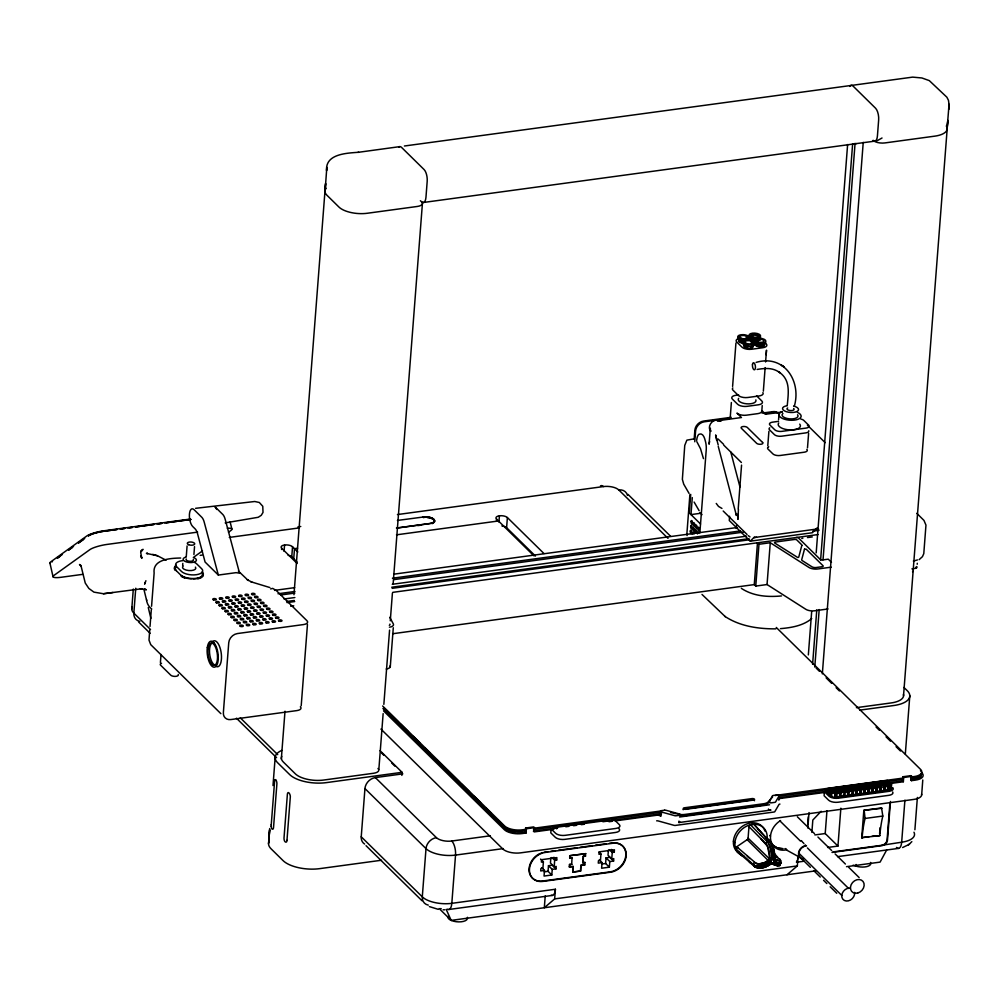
<?xml version="1.0" encoding="UTF-8"?>
<svg xmlns="http://www.w3.org/2000/svg" width="999" height="999" viewBox="0 0 999 999"><rect width="100%" height="100%" fill="white"/><g stroke="black" fill="none" stroke-linecap="round" stroke-linejoin="round"><path stroke-width="1.5" d="M766.183 837.824C775.386 842.12 772.239 853.858 775.848 859.839A1.786 1.011 -65.3 0 1 775.674 862.062A3.871 3.134 -45.5 0 1 774.787 863.523C772.589 860.826 769.592 865.683 769.642 864.21A3.871 3.134 -45.5 0 1 768.968 862.974L771.453 860.551L771.915 856.518M737.799 514.198L737.961 519.393L738.423 509.303M775.674 862.062L773.663 860.626L773.438 857.966A1.786 0.762 4.4 0 0 774.312 857.03L774.387 855.094A10.664 4.196 82.8 0 0 774.287 853.059L774.025 851.023A10.664 4.196 82.8 0 0 773.626 849.05L770.891 843.044A1.786 1.424 -42 0 0 769.53 841.658L766.408 838.173M921.665 794.917L922.776 779.969M325.274 188.574L326.835 167.233L326.573 170.554C325.237 153.584 347.352 153.172 358.666 152.26M325.262 188.749L325.599 183.516L324.975 191.346M381.543 860.239L319.68 868.643A27.622 11.763 4.4 0 1 283.079 860.614L271.091 848.825A27.622 11.763 4.4 0 1 268.781 842.107L269.693 828.546M268.781 842.107L269.643 829.707L268.519 843.78M761.8 411.263L762.225 405.557M131.768 609.128L133.304 589.023M731.368 402.535L730.244 417.32M947.189 128.584L947.801 120.33L947.002 129.87L949.05 104.458L948.451 100.287L946.865 97.203L929.307 80.619L921.915 77.972L912.674 77.123L404.408 146.004M187.088 545.941L186.264 556.655M324.987 190.959L293.968 594.755M741.558 465.109L738.211 508.803M778.571 419.742L778.945 414.885M794.342 406.156C801.56 381.218 784.203 354.046 756.131 362.387M135.752 588.224L133.841 613.111A10.689 8.641 -45.5 0 0 139.81 621.378M149.725 630.169L149.001 640.109L150.749 644.655L220.866 713.648M150.012 626.485L151.286 609.914M151.573 606.243L154.121 573.101C152.335 558.791 171.391 558.241 180.682 558.016M160.414 662.537L161.039 654.495M182.655 565.372L182.805 563.374M193.918 554.507L194.53 546.628M281.556 549.487L281.656 548.226A6.019 2.56 4.4 0 1 284.565 545.004A6.019 2.56 4.4 0 1 292.532 546.753L297.827 551.96M284.078 551.336L284.565 545.004M273.002 785.539L275.137 757.754M297.053 562.087L291.758 556.88L292.532 546.753M271.241 824.837L274.588 781.418A3.097 0.849 86.7 0 1 274.9 780.082M293.718 558.816L294.505 548.688L297.59 548.264M281.318 759.015L285.002 711.226M286.975 840.309L290.322 796.89A3.097 1.548 77.7 0 0 290.16 795.391A3.122 1.249 75.6 0 0 288.311 792.569A3.122 1.274 82.3 0 0 287.375 794.355L284.028 837.774A3.122 1.274 82.3 0 0 284.578 841.058A3.122 1.573 80.4 0 0 286.563 841.87A3.097 1.648 77.3 0 0 287.013 840.334M301.211 705.744L307.455 624.512M364.623 844.055A10.689 8.641 -45.5 0 1 361.238 836.787L364.947 788.561A10.689 8.641 -45.5 0 1 375.362 777.597L402.772 773.863L400.549 771.678M422.415 203.484L393.144 583.703M378.858 769.305L383.141 713.623M383.853 704.345L389.573 630.107M390.284 620.829L392.42 592.981M393.294 627.747L390.272 666.832M401.848 775.399L402.085 772.327L380.07 750.674M396.566 528.109L429.995 523.563A8.017 3.409 4.4 0 0 433.878 519.255A8.017 3.409 4.4 0 0 423.251 516.933L423.214 517.407A8.017 3.409 4.4 0 1 424.45 517.295M396.491 528.034L429.92 523.488A7.842 3.334 4.4 0 0 433.716 519.28A7.842 3.334 4.4 0 0 423.326 517.007L423.289 517.482A7.842 3.334 4.4 0 1 424.5 517.37M496.403 520.304L496.503 519.03A6.019 2.56 4.4 0 1 499.413 515.809A6.019 2.56 4.4 0 1 507.38 517.557L543.993 553.558M467.432 917.319L467.307 918.93A9.803 4.171 4.4 0 1 456.118 921.702A9.803 4.171 4.4 0 1 447.989 916.408M498.926 522.14L499.413 515.809M535.439 556.056L506.605 527.684L507.38 517.557M383.541 710.888L504.308 829.682A13.362 5.694 4.4 0 0 522.015 833.566L526.048 833.016L525.299 832.279L525.624 828.021L533.691 826.922L534.44 827.659L534.115 831.917L553.671 829.257M526.048 833.016L526.373 828.758L525.624 828.021M540.584 859.065L543.394 861.825L542.907 868.256L540.884 868.531L540.696 870.941L544.492 870.429L544.055 876.061L551.798 874.999L552.235 869.38L548.488 865.696L552.272 865.184L556.018 868.868L552.235 869.38M545.229 895.953L544.318 907.741L554.67 898.9L797.339 865.921L798.076 856.28A10.689 4.358 82.3 0 1 797.552 859.315M551.111 828.858L555.606 833.278A7.13 3.034 4.4 0 0 565.047 835.351L615.846 828.446A7.13 3.034 4.4 0 0 619.293 824.625L614.797 820.204L608.354 821.078L607.604 820.341L556.805 827.247L557.554 827.984L551.111 828.858L550.799 832.879L555.294 837.299A7.13 3.034 4.4 0 0 564.747 839.372L615.534 832.467A7.13 3.034 4.4 0 0 618.98 828.646M551.798 874.999L548.051 871.315L548.488 865.696M550.836 857.891L550.449 863.036L554.195 866.72L556.206 866.445L556.018 868.868M556.68 828.845L556.805 827.247M554.195 866.72L554.682 860.289L551.873 857.529M554.682 860.289L556.705 860.014L556.88 857.604L541.57 859.689L541.383 862.1L543.394 861.825M554.67 898.9L555.407 889.247L451.823 903.333A22.278 9.49 4.4 0 1 422.302 896.852L361.238 836.787M581.006 865.471L584.802 864.947L580.856 865.321L580.581 871.091L572.839 872.152L573.276 866.52L569.48 867.032L569.517 864.472L571.69 864.347L569.517 864.472M570.017 858.041C575.324 857.13 567.482 859.814 570.204 855.631L585.664 853.695L570.204 855.631M569.48 867.032L569.667 864.622M570.167 858.191L570.354 855.781M571.69 864.347L572.027 857.766M572.839 872.152L573.126 866.37L569.33 866.882M580.581 871.091L580.856 865.321M582.817 862.661L584.989 862.537L582.817 862.661L583.316 856.23L585.476 856.106L583.316 856.23M582.966 862.811L583.466 856.38M584.802 864.947L584.84 862.387M585.476 856.106L585.514 853.546M599.088 852.159L600.961 854.008L600.461 860.439L598.451 860.713L598.264 863.124L602.06 862.612L601.623 868.231L609.365 867.182L609.79 861.55L606.043 857.866L609.84 857.354L613.586 861.038L609.79 861.55M609.365 867.182L605.619 863.498L606.043 857.866M608.403 850.074L608.004 855.219L611.75 858.903L613.773 858.628L613.586 861.038M611.75 858.903L612.25 852.472L609.44 849.712M612.25 852.472L614.26 852.197L614.447 849.787L599.125 851.872L598.95 854.282L600.961 854.008M689.884 494.717L686.937 533.104A8.916 7.193 -45.5 0 0 687.137 535.539M694.143 439.423L694.854 430.207A8.916 7.193 -45.5 0 1 703.533 421.066L731.268 417.307M690.721 494.38L689.298 512.949L700.536 524M694.767 441.77L695.604 430.944A8.916 7.193 -45.5 0 1 704.283 421.803L730.469 418.244M692.282 497.602L690.983 514.597L700.649 513.286M699.837 532.954L706.243 449.837A11.364 4.633 82.3 0 0 705.144 440.322C704.482 437.562 702.722 432.492 698.988 434.265A11.364 4.633 82.3 0 0 696.69 440.434M732.604 386.426L735.938 343.007M729.607 516.246L729.282 520.541L750.261 541.171L812.337 532.742L817.319 527.759M736.288 528.446L736.513 525.586M763.348 391.158L765.147 367.582M765.584 361.963L766.508 350.162L766.133 354.782M755.768 586.076L758.978 544.268L757.479 542.794L754.27 584.59L755.768 586.076L767.045 584.54L805.831 609.303A7.13 3.034 4.4 0 0 814.535 610.801L828.046 608.965M767.781 445.804L768.893 431.343M767.045 584.54L770.266 542.732L758.978 544.268M750.411 862.936L737.399 851.672A17.695 14.298 -45.5 0 1 735.901 848.913A1.786 1.436 -45.5 0 1 736.725 846.777L747.177 839.659A1.786 1.436 -45.5 0 0 748.089 838.161L748.975 826.635A1.786 1.436 -45.5 0 1 750.536 824.849A17.695 14.298 -45.5 0 1 753.995 824.375A1.786 1.436 -45.5 0 1 755.319 825.636M738.373 848.263L736.725 846.777L756.418 863.648L760.139 863.86L764.834 862.487L768.88 859.989L769.53 857.679A11.089 4.683 81.7 0 0 769.592 856.73L767.457 846.215L760.701 838.573M807.492 447.852L808.616 433.379M808.341 654.919L811.675 611.613M816.195 552.847L847.614 144.53M812.599 664.285L816.782 609.889M820.604 560.164L852.646 143.681M814.772 667.057L819.192 609.565M823.026 559.827L855.069 143.344M807.691 824.562L808.291 816.832M807.829 828.034L809.015 812.574M822.339 673.863L863.236 142.382M811.875 832.417L812.824 820.042L821.166 811.275M828.283 791.196L824.412 791.72L824.1 795.741L828.596 800.162A7.13 3.034 4.4 0 0 838.036 802.234L888.835 795.329A7.13 3.034 4.4 0 0 892.669 791.982M827.859 788.536L827.572 792.232L829.07 793.706L829.357 790.009L827.859 788.536L831.081 788.099L832.579 789.572L829.357 790.009M827.597 847.477L837.949 846.066L825.211 833.541L826.96 810.813M829.732 790.371L829.445 794.068L830.943 795.541L831.23 791.845L829.732 790.371L832.954 789.934L834.452 791.408L831.23 791.845M836.325 793.256L834.864 793.456L834.577 797.152L836.038 796.952L836.325 793.256L834.827 791.782L831.605 792.219L831.842 796.428A5.345 2.273 4.4 0 1 830.544 795.604L826.797 791.92L830.519 795.928A5.345 2.273 4.4 0 0 837.599 797.477L888.386 790.571A5.345 2.273 4.4 0 0 890.983 787.712M831.692 790.446L831.892 787.986L835.114 787.549L836.613 789.023L833.391 789.46L831.892 787.986M835.726 789.897L835.913 787.437L839.148 787L840.646 788.473L837.412 788.91L835.913 787.437M836.85 796.84L837.137 793.144L835.639 791.67L838.86 791.233L840.359 792.707L840.072 796.403L836.85 796.84L835.351 795.366M839.098 793.218L839.285 790.758L837.786 789.272L841.021 788.835L842.519 790.309L839.285 790.758M839.759 789.36L839.947 786.887L843.181 786.45L844.679 787.924L841.445 788.361L839.947 786.887M840.883 796.29L841.158 792.594L839.659 791.121L842.894 790.684L844.392 792.157L844.105 795.853L840.883 796.29L839.385 794.817M841.633 791.196L841.82 788.735L845.054 788.298L846.553 789.772L843.318 790.209L841.82 788.735M837.949 846.066L840.858 808.191M843.793 788.81L843.98 786.338L847.202 785.901L848.7 787.374L845.479 787.811L843.98 786.338M844.904 795.741L845.191 792.045L843.693 790.571L846.927 790.134L848.426 791.608L848.139 795.304L844.904 795.741L843.406 794.267M845.291 790.284L845.479 787.811M845.666 790.646L845.853 788.186L849.075 787.749L850.574 789.222L847.352 789.66L845.853 788.186M847.164 792.12L847.352 789.66M847.826 788.261L848.014 785.788L851.235 785.351L852.734 786.825L849.512 787.262L848.014 785.788M848.938 795.192L849.225 791.495L847.726 790.022L850.948 789.585L852.447 791.058L852.172 794.754L848.938 795.192L847.439 793.718M849.699 790.097L849.887 787.637L853.109 787.2L854.607 788.673L851.385 789.11L849.887 787.637M851.847 787.712L852.047 785.239L855.269 784.802L856.767 786.275L853.546 786.725L852.047 785.239M852.971 794.655L853.258 790.946L851.76 789.472L854.982 789.035L856.48 790.509L856.193 794.217L852.971 794.655L851.473 793.181M853.346 789.185L853.546 786.725M853.72 789.547L853.92 787.087L857.142 786.65L858.641 788.124L855.419 788.561L853.92 787.087M855.881 787.162L856.068 784.702L859.302 784.265L860.801 785.738L857.567 786.176L856.068 784.702M855.594 791.395L855.793 788.935L859.015 788.498L860.514 789.972L860.226 793.668L857.005 794.105L855.506 792.632M857.005 794.105L857.292 790.409L855.793 788.935M857.754 789.01L857.941 786.538L861.175 786.101L862.674 787.574L859.44 788.011L857.941 786.538M859.627 790.846L859.814 788.386L863.049 787.949L864.547 789.422L864.26 793.119L861.038 793.556L859.54 792.082M861.038 793.556L861.313 789.859L859.814 788.386M870.566 862.449A9.803 4.171 4.4 0 1 866.857 866.583A9.803 4.171 4.4 0 1 856.006 866.108L856.131 864.497M863.66 790.296L863.848 787.836L867.082 787.399L868.581 788.873L868.293 792.569L865.059 793.006L863.561 791.533M863.948 786.063L864.135 783.603L867.357 783.166L868.855 784.64L865.634 785.077L864.135 783.603M861.725 837.661L863.835 810.326L881.568 807.916L882.804 816.046A85.265 34.79 82.3 0 0 879.844 835.626L861.725 837.661L869.118 836.663M865.059 793.006L865.346 789.31L863.848 787.836M865.821 787.911L866.008 785.439L869.23 785.002L870.728 786.475L867.507 786.912L866.008 785.439M867.881 787.287L867.594 790.983L869.093 792.457L872.327 792.02L872.602 788.323L871.103 786.85L867.881 787.287L869.38 788.76L869.093 792.457M871.915 786.737L871.628 790.434L873.126 791.907L876.348 791.47L876.635 787.774L875.136 786.3L871.915 786.737L873.413 788.211L873.126 791.907M872.002 784.977L872.202 782.504L875.424 782.067L876.922 783.541L873.7 783.978L872.202 782.504M873.875 786.812L874.075 784.352L877.297 783.915L878.795 785.389L875.574 785.826L874.075 784.352M875.374 788.286L875.574 785.826M875.948 786.188L875.661 789.884L877.159 791.358L880.381 790.921L880.668 787.224L879.17 785.751L875.948 786.188L877.447 787.662L877.159 791.358M877.909 786.263L878.096 783.803L881.33 783.366L882.829 784.839L879.595 785.276L878.096 783.803M879.969 785.639L879.694 789.347L881.193 790.821L884.415 790.384L884.702 786.675L883.203 785.202L879.969 785.639L881.468 787.112L881.193 790.821M879.582 833.74L880.057 827.659M884.003 785.102L883.715 788.798L885.214 790.271L888.448 789.834L888.735 786.126L887.237 784.652L884.003 785.102L885.501 786.575L885.214 790.271M884.103 783.328L884.29 780.868L887.512 780.431L889.01 781.905L885.788 782.342L884.29 780.868M885.601 784.802L885.788 782.342M885.976 785.177L886.163 782.704L889.385 782.267L890.883 783.74L890.609 787.437M888.036 784.552L887.749 788.248L889.247 789.722L890.721 789.522L890.996 785.826A5.345 2.273 4.4 0 0 891.782 784.627L888.036 784.552L889.535 786.026L889.247 789.722M833.041 851.91L881.892 845.266A5.345 4.321 -45.5 0 0 887.1 839.784L889.947 802.684M891.17 785.339L891.495 788.323A5.345 2.273 4.4 0 0 891.008 787.387M832.017 852.447L882.242 845.616L885.002 844.467A5.345 4.321 -45.5 0 0 887.474 840.159L890.446 801.498M947.177 128.971L903.521 695.828M917.207 564.26L917.282 563.286M889.809 783.591L903.346 781.742L902.596 781.006L902.921 776.747L910.988 775.649L911.737 776.385L911.413 780.656L915.446 780.107A13.362 5.694 4.4 0 0 921.915 772.926M905.331 753.97L909.802 695.741M903.346 781.742L903.67 777.484L902.921 776.747M904.907 800.187L901.672 842.207A10.689 4.358 82.3 0 1 896.44 847.427M911.413 780.656L910.788 778.308L914.822 777.759A11.588 4.933 4.4 0 0 921.49 773.875M914.897 829.757L917.382 797.439M787.249 405.507C788.548 391.82 790.621 379.47 778.396 371.616L780.082 372.777C773.164 367.669 766.108 367.969 757.142 369.443M144.643 584.29L145.904 580.719M141.084 550.699L143.032 549.3L140.684 552.385L141.808 558.354L140.659 555.831M141.071 551.386L141.708 550.461M886.675 849.974L880.094 862.112L846.515 866.682M917.482 559.927L913.361 561.076M766.295 842.607L765.771 843.743A10.664 4.508 81.8 0 1 766.658 844.829M911.837 841.645L909.09 844.367M772.564 797.04L768.194 801.885A8.916 3.796 4.4 0 1 763.586 803.745L684.814 814.447A8.916 3.796 4.4 0 1 678.009 814.148M769.842 801.235L768.094 803.171A8.916 3.796 4.4 0 1 763.486 805.032L684.715 815.733A8.916 3.796 4.4 0 1 680.182 815.783M912.562 571.765L913.261 571.016M750.261 541.171L754.245 537.2M811.75 618.556C803.096 625.799 791.37 627.697 780.456 628.646M786.987 874.774L797.339 865.921M902.596 847.539L908.853 844.542M908.416 844.867L909.527 844.03M57.443 557.979L62.4 554.42M68.594 549.974L73.551 546.416M78.509 542.857L84.703 538.411M57.48 558.154L59.965 556.368M68.631 550.149L72.353 547.477M78.546 543.031L83.504 539.472M202.485 550.899L195.055 556.231A13.362 2.585 -12.8 0 1 194.131 556.805M228.509 532.217L230.994 530.432A13.362 2.585 -12.8 0 0 227.297 528.234M769.605 864.772L769.605 864.772A11.089 6.181 -28.8 0 1 768.743 865.321L771.64 863.76L777.659 865.621A10.714 1.611 30.7 0 1 777.447 865.683L775.823 865.371A10.714 1.611 30.7 0 1 774.6 864.922L773.139 864.297A1.786 1.011 -65.2 0 0 774.787 863.523M882.03 137.999L877.359 140.622L873.738 140.909A8.916 3.796 4.4 0 0 884.864 142.932L934.852 136.139A21.391 9.103 4.4 0 0 946.29 125.961M270.642 588.911L272.652 588.386L276.211 590.471L306.98 620.741A7.13 3.034 4.4 0 1 303.534 624.562L237.425 633.553A8.916 7.193 -45.5 0 0 228.746 642.682L223.364 712.624A8.916 7.193 -45.5 0 0 230.806 719.567L296.915 710.589A7.13 3.034 4.4 0 0 300.362 706.768M919.155 559.64L922.452 556.643L923.788 553.633L925.961 525.112L923.963 520.404L916.782 513.324M767.669 861.113L765.758 862.025A10.752 6.319 -28.4 0 1 763.898 862.886L758.378 863.935L754.332 862.562A1.786 1.411 -48.1 0 0 753.533 864.759L754.457 866.445A1.786 1.449 -49.1 0 0 756.543 866.633A10.702 5.994 -28.8 0 0 756.755 866.82M147.24 553.134L147.652 553.671L146.403 553.371L157.48 555.756L166.084 560.214M693.331 438.986L686.862 440.147L684.752 445.417L682.367 479.358L683.716 484.153L689.085 493.444M767.856 865.833L766.945 866.295A10.814 6.044 -28.8 0 0 767.856 865.833A10.889 6.094 -28.8 0 0 768.306 865.596A12.475 7.443 -29.8 0 1 754.42 866.47L749.312 861.987M915.821 567.17L915.983 568.106A1.648 0.699 4.4 0 1 915.683 568.306L911.925 568.868M765.996 866.707L765.059 867.057A10.702 5.994 -28.8 0 1 764.123 867.369A10.764 6.006 -28.8 0 1 763.636 867.482M764.123 867.344L765.059 867.057A10.764 6.006 -28.8 0 0 766.233 866.608M801.772 538.473L802.884 538.211M749.063 826.735L765.771 843.743A1.786 1.399 -44.4 0 1 767.407 841.945L769.53 841.658A12.413 4.908 82.9 0 1 771.54 845.017M763.186 867.582L758.953 867.719A10.652 5.944 -28.8 0 1 758.603 867.631M759.764 834.202L767.407 841.945L769.53 841.658M225.187 522.889L258.217 517.282L261.251 515.322L263.012 512.425L262.774 506.293L259.34 502.497L254.77 501.498L195.592 508.316M756.48 537.237L754.083 537.562L817.694 528.921M552.522 895.391L448.701 909.515M357.967 152.36L399.825 146.628M423.364 202.485L856.405 143.606M874.824 141.146L855.706 143.694M747.289 337.25L750.112 336.863M738.673 394.905L735.851 395.292A7.13 3.034 4.4 0 0 732.392 399.113L737.637 404.27A7.13 3.034 4.4 0 0 747.09 406.343L758.378 404.807A7.13 3.034 4.4 0 0 761.825 400.986L756.58 395.829M762.075 413.111L772.864 411.65A8.916 7.193 -45.5 0 1 777.996 412.899M764.372 413.648L773.613 412.387A8.916 7.193 -45.5 0 1 778.233 413.274M782.267 411.988L765.646 414.248L762.05 410.714M778.583 421.341L772.527 422.165A5.345 2.273 4.4 0 0 769.942 425.025L774.812 429.82A5.345 2.273 4.4 0 0 781.892 431.368L806.081 428.084A5.345 2.273 4.4 0 0 808.678 425.212L803.808 420.429A5.345 2.273 4.4 0 0 800.798 419.056M189.947 519.105L103.809 530.806A13.362 2.585 -12.8 0 0 86.813 535.963L50.874 561.763A13.362 2.585 -12.8 0 0 50.3 563.511M104.695 531.068L116.995 529.395M120.08 528.971L124.688 528.346M127.76 527.934L132.38 527.297M135.452 526.885L153.908 524.375M156.993 523.963L161.601 523.326M164.685 522.914L190.834 519.355M106.269 531.031L110.889 530.394M113.961 529.982L117.033 529.557M121.653 528.933L124.725 528.521M129.346 527.897L132.417 527.472M135.489 527.06L140.11 526.423M143.182 526.011L147.802 525.387M150.874 524.962L153.946 524.55M158.566 523.926L161.638 523.501M166.259 522.877L169.331 522.452M172.415 522.04L177.023 521.416M180.095 520.991L184.715 520.367M187.787 519.955L190.871 519.53M197.652 532.117L106.905 544.443A13.362 2.585 -12.8 0 0 89.91 549.612L53.971 575.399A13.362 2.585 -12.8 0 0 61.164 577.272L82.692 574.35M297.939 526.873L300.761 526.485M229.308 537.412L298.976 527.947M397.44 514.56L603.433 486.575A11.588 4.933 4.4 0 1 618.781 489.935A10.689 8.641 -45.5 0 1 627.472 495.354M397.415 520.442L423.326 517.007M200.187 555.369L201.96 555.119M417.732 525.624L420.766 525.212M396.478 534.827L498.464 520.966M218.331 575.062L204.233 522.215A8.916 3.634 82.3 0 0 201.773 517.257L194.006 509.627A9.353 3.821 82.3 0 0 189.423 514.198A9.353 3.821 82.3 0 0 192.707 526.498L195.092 528.846A8.916 3.634 82.3 0 1 197.565 533.803L205.082 562.025L218.331 575.062L236.064 572.652L239.56 573.189L225.2 519.368A8.916 3.634 82.3 0 0 222.727 514.41L214.972 506.768A9.353 3.821 82.3 0 1 216.683 509.453M80.519 564.872L79.508 564.535L81.119 566.233L85.252 583.041L88.849 588.436L93.931 592.132L103.471 593.743L142.083 588.711L140.31 588.761L146.329 589.697M274.55 590.384L294.655 587.649M393.643 574.2L737 527.534M277.997 593.768L295.005 591.458M392.445 578.221L740.446 530.931M280.956 594.954L294.88 593.069M393.868 579.62L743.418 532.117M284.028 599L294.855 597.539M392.295 584.29L746.49 536.163M286.576 601.51L294.318 600.461M391.758 587.225L749.038 538.673M813.998 529.845L818.631 529.22M286.988 602.609L294.717 601.56M392.157 588.324L749.437 539.772M812.849 531.156L819.043 530.319M290.659 606.218L293.756 605.806M392.732 592.357L818.069 534.552M831.255 567.157L817.744 568.993A7.13 3.034 4.4 0 1 809.04 567.494L770.266 542.732M392.607 633.741L754.532 584.565M856.405 707.654L891.233 702.921A21.391 9.103 4.4 0 0 903.433 694.317M402.085 772.327L326.298 782.629A27.622 11.763 4.4 0 1 289.698 774.6L277.71 762.811A27.622 11.763 4.4 0 1 281.755 750.424M859.839 710.127L893.855 705.506A27.622 11.763 4.4 0 0 907.242 690.684L903.97 687.474M526.373 828.758L534.44 827.659M903.67 777.484L911.737 776.385M525.374 829.407L522.302 829.819A13.362 5.694 4.4 0 1 504.582 825.936L382.642 705.993M534.602 828.146L659.24 811.213A8.916 3.796 4.4 0 1 661.45 811.051M903.333 778.046L777.172 795.192A8.916 3.796 4.4 0 0 775.212 795.591M911.026 776.997L914.11 776.585A13.362 5.694 4.4 0 0 920.579 769.405L776.26 627.447M525.424 830.669L521.391 831.218A11.588 4.933 4.4 0 1 506.043 827.846M533.491 829.57L660.177 812.362M683.341 809.215L752.871 799.762M778.608 796.265L829.382 789.36M834.003 788.735L837.075 788.323M850.199 786.538L853.283 786.113M870.279 783.803L873.376 783.391M887.274 781.505L903.233 779.332M375.362 777.597L436.426 837.661A11.588 4.933 4.4 0 0 451.773 841.021L490.372 835.776M525.299 832.279L521.266 832.829A11.588 4.933 4.4 0 1 505.919 829.457L382.929 708.478M533.366 831.18L556.543 828.034M565.809 826.772L568.893 826.348M573.526 825.723L576.623 825.299M581.256 824.674L584.34 824.25M602.884 821.74L661.588 813.76M779.008 797.801L828.446 791.083M890.234 782.692L902.596 781.006M910.663 779.907L914.697 779.37A11.588 4.933 4.4 0 0 920.941 773.913M608.978 821.74L611.987 821.34M614.997 820.928L657.08 815.209A1.786 0.762 4.4 0 1 658.628 815.321L661.151 816.021A1.786 0.762 4.4 0 1 660.938 814.697M823.975 792.532L780.381 798.451A1.786 0.762 4.4 0 0 779.395 798.9L778.733 800.037A1.786 0.762 4.4 0 0 778.721 799.65M890.883 783.74L887.661 784.178L886.163 782.704M837.137 793.144L840.359 792.707M841.158 792.594L844.392 792.157M845.191 792.045L848.426 791.608M849.225 791.495L852.447 791.058M853.258 790.946L856.48 790.509M857.292 790.409L860.514 789.972M861.313 789.859L864.547 789.422M865.346 789.31L868.581 788.873M869.38 788.76L872.602 788.323M873.413 788.211L876.635 787.774M877.447 787.662L880.668 787.224M881.468 787.112L884.702 786.675M885.501 786.575L888.735 786.126M889.535 786.026L890.996 785.826M679.557 817.02L769.555 804.782M503.384 848.588L455.532 855.094A22.278 9.49 4.4 0 1 426.011 848.626L364.947 788.561M544.093 852.197A16.046 12.95 -45.5 0 1 544.705 852.097L547.789 851.685M550.861 851.26L555.481 850.636M558.553 850.224L577.022 847.714M580.107 847.289L592.419 845.616M595.491 845.204L606.268 843.743M609.353 843.318L612.424 842.906A16.046 12.95 -45.5 0 1 625.824 855.406L626.198 855.768A16.046 12.95 -45.5 0 1 610.576 872.214L542.857 881.418A16.046 12.95 -45.5 0 1 529.458 868.918A16.046 12.95 -45.5 0 1 545.079 852.472L612.799 843.268A16.046 12.95 -45.5 0 1 626.198 855.768M863.835 810.326L881.942 808.291M862.1 838.036A85.265 34.79 82.3 0 1 865.059 818.456L882.804 816.046M814.859 834.939L825.211 833.541M544.18 871.852L548.051 871.315M601.748 864.023L605.619 863.498M572.689 872.002L580.431 870.953M529.545 865.796A16.046 12.95 -45.5 0 0 542.482 881.043L610.202 871.84A16.046 12.95 -45.5 0 0 625.824 855.406M872.077 836.263L879.844 835.626M804.158 861.213L796.453 862.249M837.587 856.63L898.551 848.388M439.135 908.528L451.198 920.391L815.983 870.828M103.471 593.743L112.949 592.494M807.454 537.574L812.299 536.938M781.48 595.941C767.082 597.29 753.421 596.041 741.895 588.723L741.358 588.286M772.352 844.917L771.89 844.392L777.122 847.964L783.104 848.663M775.811 628.858C758.278 628.958 739.735 626.286 724.874 616.358M444.742 909.802L443.106 909.789M782.329 848.713L777.821 848.188L772.864 845.416M438.274 909.34L429.383 906.605M670.529 812.499L676.51 813.81M155.095 555.057L157.48 555.756M152.722 554.37L155.007 555.032M269.892 587.549L250.986 581.793L251.848 582.092L247.228 579.72L248.239 580.469L238.361 571.053M721.952 508.429L718.518 506.431L716.246 503.446M853.121 865.184L856.006 866.108M776.573 860.151A11.089 1.973 31.8 0 1 775.823 859.814L780.631 860.738L773.626 852.622M787.125 850.349L797.414 856.031M754.807 865.596L755.569 865.896L754.457 865.409A12.413 7.268 -28.2 0 1 753.533 864.747L735.901 848.913M723.551 444.28L718.031 438.973M749.974 536.863L748.251 535.664M702.01 594.442L725.286 616.67M144.768 588.761L145.966 589.797M849.774 86.413A8.916 3.634 82.3 0 1 853.059 86.076L875.536 108.192A8.916 3.634 82.3 0 1 878.658 119.917L877.422 135.989A8.916 3.634 82.3 0 1 873.65 140.822L873.064 140.347L873.738 140.909M741.583 855.294L742.444 856.043M747.24 856.205L749.899 858.591M420.367 200.737L422.152 202.248A8.916 3.796 4.4 0 1 417.27 206.468L367.295 213.262A21.391 9.103 4.4 0 1 338.948 207.055L326.96 195.255A21.391 9.103 4.4 0 1 325.174 190.06M770.629 864.123L769.817 863.348M748.089 838.161L769.442 858.778A1.786 0.762 4.4 0 0 771.79 859.29M747.177 839.659L769.967 862.287A3.559 2.872 -45.5 0 0 771.765 859.49M807.392 425.162L825.186 442.669M723.688 445.079L741.395 462.5M831.48 562.337L828.271 559.178L822.627 559.939A1.786 0.762 4.4 0 1 820.266 559.428L798.538 538.049A1.786 0.762 4.4 0 0 796.178 537.537M723.189 511.013L747.065 534.502M699.987 512.637L702.035 514.647M816.133 668.044L819.455 671.328M826.123 677.871L831.668 683.341M836.113 687.699L839.447 690.983M876.073 727.01L879.407 730.294M886.063 736.85L890.509 741.208M896.066 746.678L900.499 751.036M627.971 494.368L670.629 536.313M618.781 489.935L668.019 538.374M831.605 792.219L832.13 792.731A5.345 2.273 4.4 0 0 834.864 793.456M881.892 845.266L901.672 842.207A22.278 9.49 4.4 0 0 913.973 832.229M824.412 791.72L828.908 796.141A7.13 3.034 4.4 0 0 838.348 798.213L889.135 791.308A7.13 3.034 4.4 0 0 892.594 787.487M496.503 519.03L533.966 555.881M797.327 816.757L814.497 833.653M817.931 837.025L831.668 850.536M835.102 853.92L845.404 864.048M848.838 867.432L859.14 877.559M779.932 820.903L800.536 841.17M807.404 847.926L848.613 888.461M798.913 853.271L841.77 895.429A7.13 5.757 -45.5 0 0 848.401 900.848A7.13 5.757 -45.5 0 0 854.632 892.357M802.147 859.215L810.376 867.332M813.673 870.566L820.266 877.06M823.563 880.294L826.86 883.541M830.157 886.787L836.75 893.268M769.754 835.426L770.504 836.163M766.42 837.549L767.17 838.286M733.416 841.195L734.914 842.669M611.45 849.437L614.26 852.197M599.25 859.839L602.06 862.612M281.656 548.226L297.178 563.498M553.896 857.254L556.705 860.014M386.376 710.152L398.564 722.14M400.786 724.312L408.541 731.942M412.974 736.3L419.617 742.844M425.162 748.288L429.595 752.647M437.35 760.276L439.56 762.462M447.315 770.092L459.503 782.08M461.725 784.252L469.48 791.882M473.913 796.24L480.556 802.784M486.101 808.228L490.534 812.587M498.289 820.216L500.499 822.402M383.653 708.366L504.483 827.222A13.362 5.694 4.4 0 0 522.202 831.106M541.683 867.669L544.492 870.429M380.944 729.083L502.822 848.975A13.362 5.694 4.4 0 0 520.541 852.859L913.96 799.4A13.362 5.694 4.4 0 0 921.577 794.018M381.63 753.071L383.853 755.269M391.645 762.924L394.98 766.208M150.524 629.532L133.841 613.111A22.278 9.49 4.4 0 1 132.28 606.98M240.247 717.794L277.722 754.645M138.586 621.965L150.137 633.316M236.438 718.206L276.586 757.692M366.021 845.666L422.003 900.736M750.536 824.849L760.739 835.176M773.413 857.267L774.237 858.129A1.786 0.762 4.4 0 1 773.351 859.078M774.1 858.541L774.937 859.415A1.786 1.011 -65.3 0 1 774.749 861.638A3.571 2.885 -45.5 0 1 773.351 859.277M767.532 860.963L768.968 862.974L767.781 861.238M776.385 857.067L777.135 857.879M773.376 853.795L774.138 854.62M755.306 825.773L766.782 838.486L765.296 836.95M758.253 829.108L765.621 837.312M753.995 824.375L758.591 829.482M779.982 864.297L780.169 864.722M696.827 441.658L700.524 448.763L703.458 458.616M694.105 502.06L699.113 510.664M769.967 862.287L768.531 860.289A1.773 1.461 -44.7 0 0 769.18 859.615A1.786 1.449 -46.1 0 0 769.442 858.778M389.797 617.32L393.344 623.988A7.13 3.034 4.4 0 1 389.41 627.197M753.533 864.747L754.457 866.445A12.475 6.981 -29 0 0 768.106 865.134A12.687 8.079 -29.7 0 0 769.542 864.11M446.203 909.402L451.198 920.391M81.119 566.233L80.981 565.871M718.194 444.892L716.008 436.675M141.471 557.067L141.671 557.729M730.781 452.01L739.972 487M718.244 446.353L736.425 515.509L735.988 513.636M146.641 600.524L143.918 589.398M230.095 521.915L231.905 529.02M49.962 563.174L53.059 576.823M148.277 607.542L150.874 618.369M715.821 435.177L716.658 440.284M864.21 810.701L865.059 818.456M710.764 431.331A7.13 5.757 -45.5 0 1 711.837 422.19A7.13 5.757 -45.5 0 1 720.916 421.328M710.801 430.956A7.13 5.757 -45.5 0 1 710.326 428.134L709.09 444.205A8.916 7.193 -45.5 0 1 709.677 441.67M720.279 421.178A7.13 5.757 -45.5 0 0 717.27 420.816L741.458 417.532L736.962 413.111A7.13 3.034 4.4 0 0 746.403 415.184L757.692 413.648A7.13 3.034 4.4 0 0 761.75 410.776M755.843 399.887A8.916 3.796 4.4 0 1 746.565 403.808A8.916 3.796 4.4 0 1 738.648 398.351M715.821 436.713A41.483 38.636 -85.7 0 1 715.634 435.214M767.694 447.727A5.345 2.273 4.4 0 0 768.081 449.15L772.951 453.933A5.345 2.273 4.4 0 0 780.044 455.494L804.232 452.21A5.345 2.273 4.4 0 0 806.817 449.338M768.256 447.09A5.345 2.273 4.4 0 1 768.731 446.815M769.742 427.797A5.345 2.273 4.4 0 0 769.567 429.857L774.437 434.64A5.345 2.273 4.4 0 0 781.53 436.201L805.706 432.904A5.345 2.273 4.4 0 0 808.765 430.756M762.899 392.607A7.13 3.034 4.4 0 1 759.053 395.966L747.764 397.502A7.13 3.034 4.4 0 1 738.323 395.429L733.079 390.272A7.13 3.034 4.4 0 1 732.841 387.924M766.221 343.906A7.13 3.034 4.4 0 1 762.761 347.727L751.473 349.263A7.13 3.034 4.4 0 1 742.032 347.19L736.787 342.033A7.13 3.034 4.4 0 1 738.398 338.624M759.727 337.874A7.13 3.034 4.4 0 1 760.976 338.748M697.452 533.903A1.786 0.724 82.3 0 1 697.752 532.092A1.786 0.724 82.3 0 1 698.676 532.842M692.544 534.003A1.786 0.724 82.3 0 1 693.106 532.417A1.786 0.724 82.3 0 1 694.018 534.065M765.521 342.058A5.794 2.46 4.4 0 1 759.34 344.792A5.794 2.46 4.4 0 1 754.844 340.896M763.573 345.167A3.834 1.636 4.4 0 1 762.587 346.066M762.225 346.191A3.834 1.636 4.4 0 1 758.004 346.116M757.567 345.979A3.834 1.636 4.4 0 1 756.305 345.254M758.628 343.144A3.834 1.636 4.4 0 1 760.102 343.169M764.572 343.069A4.72 2.01 4.4 0 1 763.648 343.856A4.72 2.01 4.4 0 1 762.961 346.466A4.72 2.01 4.4 0 1 756.767 346.141A4.72 2.01 4.4 0 1 755.756 343.469M762.874 344.131A4.72 2.01 4.4 0 1 758.204 344.131M756.817 343.668A4.72 2.01 4.4 0 1 755.244 342.133M755.681 341.246A4.72 2.01 4.4 0 1 755.943 341.059M757.966 340.409A4.72 2.01 4.4 0 1 760.102 340.359M749.312 337.625A5.794 2.46 4.4 0 1 740.396 339.011A5.794 2.46 4.4 0 1 740.921 334.765A5.794 2.46 4.4 0 1 749.312 337.625A5.794 2.46 4.4 0 0 755.656 339.71M748.788 338.162A5.794 2.46 4.4 0 1 748.538 340.222M744.055 341.233A5.794 2.46 4.4 0 1 737.724 337.987M738.311 337.262A5.794 2.46 4.4 0 1 738.636 337.063M743.893 342.807A3.834 1.636 4.4 0 1 740.646 342.195M739.772 341.621A3.834 1.636 4.4 0 1 739.472 341.196M743.83 340.771A4.72 2.01 4.4 0 1 740.721 340.222M739.897 339.86A4.72 2.01 4.4 0 1 739.048 339.21M738.761 338.736A4.72 2.01 4.4 0 1 738.736 338.274M746.128 337.262A4.72 2.01 4.4 0 1 746.565 337.437M743.643 343.194A4.72 2.01 4.4 0 1 738.761 340.234M753.608 342.932A5.794 2.46 4.4 0 1 752.422 346.016A5.794 2.46 4.4 0 1 744.929 345.554A5.794 2.46 4.4 0 1 743.706 342.32M752.072 347.103A3.834 1.636 4.4 0 1 750.936 347.727M747.652 347.852A3.834 1.636 4.4 0 1 745.554 347.177M744.717 346.353A3.834 1.636 4.4 0 1 744.755 345.716M752.809 345.117A4.72 2.01 4.4 0 1 751.797 345.604M747.714 345.816A4.72 2.01 4.4 0 1 745.329 345.117M744.655 344.705A4.72 2.01 4.4 0 1 744.193 344.255M751.148 342.345A4.72 2.01 4.4 0 1 751.598 342.507M752.759 345.729A4.72 2.01 4.4 0 1 748.064 348.289A4.72 2.01 4.4 0 1 744.63 344.917M793.631 408.491A3.559 1.523 4.4 0 1 792.707 410.389A3.559 1.523 4.4 0 1 788.049 409.965A3.559 1.523 4.4 0 1 787.687 407.954M793.606 406.069A8.017 3.409 4.4 0 1 796.965 411.488A8.017 3.409 4.4 0 1 784.34 410.814A8.017 3.409 4.4 0 1 787.175 405.731M797.564 414.772A8.017 3.409 4.4 0 1 789.56 418.856A8.017 3.409 4.4 0 1 782.929 413.461M797.402 412.375A11.139 4.745 4.4 0 1 798.176 419.23A11.139 4.745 4.4 0 1 782.254 418.369A11.139 4.745 4.4 0 1 782.354 411.563M799.737 424.138A11.139 4.745 4.4 0 1 789.547 429.895A11.139 4.745 4.4 0 1 778.721 423.014M759.652 336.238A5.794 2.46 4.4 0 1 758.915 339.173M748.963 337.113A5.794 2.46 4.4 0 1 749.75 335.627M750.761 339.66A3.834 1.636 4.4 0 1 750.711 339.235M753.87 337.974A3.834 1.636 4.4 0 1 755.831 338.162M754.657 341.646A4.72 2.01 4.4 0 1 752.522 341.321M752.047 341.183A4.72 2.01 4.4 0 1 750.823 340.634M750.249 340.197A4.72 2.01 4.4 0 1 750.674 338.224M754.844 339.235A4.72 2.01 4.4 0 1 754.295 339.185M752.709 338.911A4.72 2.01 4.4 0 1 751.011 338.224M751.585 335.502A4.72 2.01 4.4 0 1 752.484 335.289M752.971 335.227A4.72 2.01 4.4 0 1 755.669 335.289M756.193 335.389A4.72 2.01 4.4 0 1 756.705 335.514M758.403 336.188A4.72 2.01 4.4 0 1 758.728 336.401M916.645 566.545A3.559 1.523 4.4 0 1 915.683 568.306M193.282 559.353A3.746 1.598 4.4 0 1 189.86 561.288A3.746 1.598 4.4 0 1 186.226 558.978M193.307 557.479A6.681 2.847 4.4 0 1 194.905 561.825A6.681 2.847 4.4 0 1 184.84 561.288A6.681 2.847 4.4 0 1 186.014 557.092M195.417 567.132A6.681 2.847 4.4 0 1 188.749 570.541A6.681 2.847 4.4 0 1 183.229 566.046M202.273 574.125A11.139 4.745 4.4 0 1 201.423 576.723M200.674 577.272A11.139 4.745 4.4 0 1 192.944 578.945M191.358 578.896A11.139 4.745 4.4 0 1 186.738 578.184M185.339 577.784A11.139 4.745 4.4 0 1 181.206 575.511M176.336 565.159A12.025 5.12 4.4 0 0 175.599 570.017L180.469 574.812A12.025 5.12 4.4 0 0 196.403 578.309A12.025 5.12 4.4 0 0 202.235 571.853M174.925 570.104A12.025 5.12 4.4 0 1 175.462 566.558M216.221 665.109A11.314 4.62 82.3 0 1 209.877 655.569A11.314 4.62 82.3 0 1 212.4 642.869M213.724 642.869A11.314 4.62 82.3 0 1 214.41 643.219M212.138 642.232A13.099 5.345 82.3 0 1 221.029 651.835A13.099 5.345 82.3 0 1 216.396 666.558M176.336 570.716A11.139 4.745 4.4 0 1 176.149 566.883M202.772 573.376A12.025 5.12 4.4 0 1 202.235 576.923M201.423 577.522A12.025 5.12 4.4 0 1 200.412 578.046M199.201 578.496A12.025 5.12 4.4 0 1 197.839 578.846M184.865 578.071A12.025 5.12 4.4 0 1 183.491 577.547M182.268 576.96A12.025 5.12 4.4 0 1 181.231 576.311M182.892 560.626A11.139 4.745 4.4 0 0 176.648 566.695L181.518 571.49A11.139 4.745 4.4 0 0 196.279 574.725A11.139 4.745 4.4 0 0 201.673 568.743L196.803 563.96A11.139 4.745 4.4 0 0 194.73 562.537M178.222 674.45A4.008 1.711 4.4 0 1 175.749 676.36A4.008 1.711 4.4 0 1 170.742 675.149L160.627 665.209A4.008 1.711 4.4 0 1 161.538 663.286M390.122 665.796A7.13 3.034 4.4 0 1 386.201 669.005M389.885 624.113A3.559 1.523 4.4 0 1 389.31 625.312M921.627 772.489A13.362 5.694 4.4 0 1 914.01 777.871M920.479 770.691A13.362 5.694 4.4 0 1 921.215 771.578M659.14 812.499A8.916 3.796 4.4 0 1 661.35 812.337M751.96 799.887A1.786 0.762 4.4 0 1 754.495 800.723M683.216 809.727A1.786 0.762 4.4 0 1 684.24 809.09M834.577 797.152A5.345 2.273 4.4 0 0 837.624 797.152L888.411 790.259A5.345 2.273 4.4 0 0 890.721 789.522M779.944 804.083A1.786 0.762 4.4 0 0 778.97 804.532L774.849 811.588A1.786 0.762 4.4 0 1 773.875 812.037L675.461 825.411A1.786 0.762 4.4 0 1 673.913 825.299L658.204 820.941A1.786 0.762 4.4 0 0 656.655 820.841M768.493 809.028A1.786 0.762 4.4 0 0 769.093 809.827A1.786 0.762 4.4 0 0 770.966 810.052L678.733 822.577A1.786 0.762 4.4 0 0 679.77 821.965A1.786 0.762 4.4 0 0 678.783 821.215M441.246 908.678A11.588 4.933 4.4 0 1 440.409 908.591M428.271 905.119A10.689 8.641 -45.5 0 1 422.29 896.852L426.011 848.626A10.689 8.641 -45.5 0 1 436.426 837.661M447.29 909.127A10.689 4.358 82.3 0 0 451.823 903.333L455.532 855.094A10.689 4.358 82.3 0 0 451.773 841.021M555.407 889.247A10.689 4.358 82.3 0 1 551.198 895.216M797.102 860.514A10.689 4.358 82.3 0 1 796.553 861.45M600.461 485.926A10.689 4.358 82.3 0 1 603.433 486.575M784.902 848.626A118.107 48.177 82.3 0 1 786.126 848.75M805.231 844.904A118.107 48.189 82.3 0 0 805.881 845.566A7.58 6.119 -45.5 0 0 798.676 852.247A7.58 6.119 -45.5 0 0 802.746 859.177M803.933 843.556A118.107 48.189 82.3 0 1 803.283 842.844M802.647 842.12A118.107 48.189 82.3 0 1 801.36 840.621M767.407 841.945A12.463 5.232 81.6 0 1 771.877 856.593M738.761 852.135A1.786 1.436 -45.5 0 1 737.399 851.672M766.645 844.842A10.652 4.483 81.6 0 1 767.057 845.504A10.664 4.508 81.8 0 1 768.993 850.698A10.714 4.508 81.7 0 1 769.58 855.743A10.889 4.583 81.8 0 1 769.58 856.717L769.53 857.679A1.786 0.762 4.4 0 0 771.877 858.178A3.871 3.134 -45.5 0 1 773.438 857.966M773.863 863.086A1.786 0.999 -65.2 0 1 772.215 863.873M762.949 867.644A10.702 5.994 -28.8 0 1 758.928 867.719M772.289 862.886A1.786 0.724 82.3 0 1 771.428 863.773A1.786 1.436 -45.1 0 0 771.003 863.86M771.428 863.773A1.786 1.411 -43.8 0 1 772.027 863.81M780.319 860.663A1.786 1.461 -42.9 0 0 779.645 859.115A10.677 1.911 31.8 0 1 779.907 861.15A10.714 1.911 31.9 0 1 777.284 860.451M777.322 860.476A10.889 1.961 31.9 0 1 776.623 860.189M774.237 858.341A1.786 1.436 -48.3 0 0 774.387 858.903A1.786 1.436 -45.5 0 0 774.625 859.202M773.663 860.626A1.786 1.024 -28.6 0 0 774.387 858.903A12.512 6.319 80.8 0 0 771.827 844.342M769.093 863.086A12.512 7.33 -28.2 0 1 755.431 866.033M768.131 862.162A12.512 5.994 -27.8 0 1 755.868 865.609M768.381 843.481A12.475 4.708 81.8 0 1 771.478 856.23M780.294 864.797A12.512 1.873 30.9 0 1 774.287 863.024M779.582 864.372A12.512 2.91 36.4 0 1 777.122 865.846M770.841 863.411A3.559 2.872 -45.5 0 1 771.24 863.198A3.571 2.885 -45.5 0 1 772.077 862.924A3.559 2.872 -45.5 0 1 772.489 862.861A3.571 2.885 -45.5 0 1 773.326 862.911A3.559 2.872 -45.5 0 1 773.688 863.024M769.742 864.322A12.712 8.379 -29.5 0 1 768.219 865.321M776.198 862.075A12.712 1.211 26.3 0 1 774.974 861.563M777.697 863.061A12.687 1.511 27.4 0 1 776.335 862.549M778.758 863.024A12.562 1.961 29.4 0 1 776.56 862.237M779.495 863.548A12.562 2.173 30.6 0 1 777.347 862.899M781.043 862.137A12.45 2.198 30.9 0 1 778.92 863.124M780.706 861.875A12.45 2.235 31.7 0 1 779.245 863.373M771.39 845.341A12.512 4.958 82.9 0 1 773.238 857.779M744.068 856.268A17.82 14.398 -45.5 0 1 735.901 838.124A17.82 14.398 -45.5 0 1 755.356 824.287A17.82 14.398 -45.5 0 1 766.945 839.984M741.246 854.382A17.82 14.398 -45.5 0 1 739.597 828.596A17.82 14.398 -45.5 0 1 765.022 831.156M786.887 849.774A17.82 14.398 -45.5 0 1 770.778 840.471A17.82 14.398 -45.5 0 1 780.556 820.554M529.795 864.934A16.046 12.95 -45.5 0 1 539.935 853.533M541.058 853.046A16.046 12.95 -45.5 0 1 542.27 852.634M501.873 525.924A6.019 2.56 4.4 0 1 502.422 525.998M502.959 526.086A6.019 2.56 4.4 0 1 506.605 527.684M288.112 555.282A6.019 2.56 4.4 0 1 291.758 556.88M434.39 521.453A7.842 3.334 4.4 0 1 434.041 522.215M432.854 523.126A7.842 3.334 4.4 0 0 433.703 522.564A8.017 3.409 4.4 0 1 433.004 523.176M432.417 523.326A7.842 3.334 4.4 0 1 432.142 523.439M427.06 517.42A7.842 3.334 4.4 0 1 430.182 517.981M430.719 518.144A7.842 3.334 4.4 0 1 432.654 518.993M433.104 519.28A7.842 3.334 4.4 0 1 433.928 520.029M434.203 520.442A7.842 3.334 4.4 0 1 434.403 521.141M434.553 521.528A8.017 3.409 4.4 0 1 434.365 522.027M432.505 523.401A8.017 3.409 4.4 0 1 431.943 523.601M427.072 517.345A8.017 3.409 4.4 0 1 432.904 519.03M433.366 519.343A8.017 3.409 4.4 0 1 434.09 520.017M434.315 520.329A8.017 3.409 4.4 0 1 434.577 521.153M151.773 609.04A17.82 14.773 -13.5 0 1 146.553 599.55M841.77 895.429A7.13 5.757 -45.5 0 1 849.387 888.061M802.896 858.778A7.13 5.757 -45.5 0 1 802.284 858.628M801.71 858.403A7.13 5.757 -45.5 0 1 799.375 851.235A7.13 5.757 -45.5 0 1 806.53 845.903M145.13 582.479A17.782 8.854 78.2 0 1 144.967 583.079M88.424 535.751A11.588 2.235 -12.8 0 1 89.51 535.089M89.96 534.865A11.588 2.235 -12.8 0 1 91.558 534.178M92.158 533.953A11.588 2.235 -12.8 0 1 94.143 533.279M94.855 533.066A11.588 2.235 -12.8 0 1 98.626 532.092M99.4 531.93A11.588 2.235 -12.8 0 1 103.159 531.268M52.01 561.938A11.588 2.235 -12.8 0 1 52.485 561.538M88.461 535.914A11.588 2.235 -12.8 0 1 89.548 535.264M89.997 535.039A11.588 2.235 -12.8 0 1 91.596 534.353M92.832 533.903A11.588 2.235 -12.8 0 1 94.181 533.454M95.629 533.029A11.588 2.235 -12.8 0 1 98.664 532.267M100.212 531.943A11.588 2.235 -12.8 0 1 103.197 531.443M325.374 189.56A21.391 9.103 4.4 0 1 326.273 188.237M377.984 768.468A8.916 3.796 4.4 0 1 373.663 773.251L323.676 780.044A21.391 9.103 4.4 0 1 295.342 773.825L283.354 762.037A21.391 9.103 4.4 0 1 281.768 756.343M276.323 780.768A3.122 1.274 82.3 0 1 276.885 784.04L273.539 827.459A3.122 1.274 82.3 0 1 272.59 829.257A3.122 1.286 89 0 1 271.216 826.36M274.987 780.306A3.122 0.962 84 0 1 276.348 780.656M271.191 826.373A3.097 0.962 86.4 0 1 271.204 824.762M398.763 147.178A8.916 3.634 82.3 0 1 401.586 147.427L424.063 169.53A8.916 3.634 82.3 0 1 427.197 181.256L425.961 197.34A8.916 3.634 82.3 0 1 422.19 202.173M949.05 104.458L948.688 109.178L949.05 104.458M801.835 545.417L798.713 557.242L797.764 557.529L774.862 543.119A1.786 0.762 4.4 0 1 775.536 542.02L794.455 539.448A1.786 0.762 4.4 0 1 796.815 539.959L801.523 544.592A3.559 1.523 4.4 0 1 801.835 545.417M804.482 549.175L801.735 559.59A3.559 1.523 4.4 0 0 802.409 560.714L811.9 566.77A3.559 1.523 4.4 0 0 816.245 567.519L822.177 566.708A1.786 0.762 4.4 0 0 823.039 565.759L806.168 549.163L804.507 549.113M772.502 795.866L769.043 801.785A1.786 0.762 4.4 0 0 769.655 802.597A1.786 0.762 4.4 0 0 771.528 802.809L774.612 802.384A1.786 0.762 4.4 0 0 775.599 801.935L779.045 796.016A1.786 0.762 4.4 0 0 778.446 795.216A1.786 0.762 4.4 0 0 776.573 794.992L773.476 795.416A1.786 0.762 4.4 0 0 772.502 795.866M664.597 810.214L661.513 810.626A1.786 0.762 4.4 0 0 660.489 811.238A1.786 0.762 4.4 0 0 661.463 812L674.662 815.659A1.786 0.762 4.4 0 0 676.198 815.758L679.295 815.346A1.786 0.762 4.4 0 0 680.319 814.734A1.786 0.762 4.4 0 0 679.345 813.973L666.146 810.314A1.786 0.762 4.4 0 0 664.597 810.214M752.06 798.601L684.34 807.804A1.786 0.762 4.4 0 0 683.478 808.753A1.786 0.762 4.4 0 0 685.838 809.277L753.558 800.074A1.786 0.762 4.4 0 0 754.42 799.113A1.786 0.762 4.4 0 0 752.06 798.601M863.336 783.716L860.102 784.153L861.6 785.626L864.834 785.189L863.336 783.716M871.39 782.617L868.168 783.054L869.667 784.527L872.889 784.09L871.39 782.617M879.457 781.518L876.223 781.955L877.721 783.428L880.956 782.991L879.457 781.518M883.491 780.968L880.256 781.405L881.755 782.879L884.989 782.442L883.491 780.968M836.987 789.385L833.765 789.822L835.264 791.295L838.486 790.858L836.987 789.385M865.209 785.551L861.975 785.988L863.473 787.462L866.707 787.025L865.209 785.551M873.263 784.465L870.042 784.902L871.54 786.375L874.762 785.938L873.263 784.465M885.364 782.816L882.129 783.253L883.628 784.727L886.862 784.29L885.364 782.816M783.865 366.758L781.505 365.259L783.865 366.758M762.587 442.47L747.377 427.51A3.297 1.399 4.4 0 0 743.006 426.548A3.297 1.399 4.4 0 0 741.408 428.321L756.618 443.281A3.297 1.399 4.4 0 0 760.988 444.243A3.297 1.399 4.4 0 0 762.587 442.47M697.801 528.046A1.786 0.724 82.3 0 0 698.726 530.731A1.786 0.724 82.3 0 0 699.075 528.096A1.786 0.724 82.3 0 0 697.801 528.046M695.554 525.836A1.786 0.724 82.3 0 0 696.478 528.508A1.786 0.724 82.3 0 0 696.827 525.886A1.786 0.724 82.3 0 0 695.554 525.836M695.192 530.656A1.786 0.724 82.3 0 0 696.103 533.341A1.786 0.724 82.3 0 0 696.465 530.706A1.786 0.724 82.3 0 0 695.192 530.656M693.306 523.626A1.786 0.724 82.3 0 0 694.23 526.298A1.786 0.724 82.3 0 0 694.58 523.676A1.786 0.724 82.3 0 0 693.306 523.626M692.944 528.446A1.786 0.724 82.3 0 0 693.855 531.131A1.786 0.724 82.3 0 0 694.218 528.496A1.786 0.724 82.3 0 0 692.944 528.446M691.058 521.416A1.786 0.724 82.3 0 0 691.982 524.088A1.786 0.724 82.3 0 0 692.332 521.466A1.786 0.724 82.3 0 0 691.058 521.416M690.696 526.236A1.786 0.724 82.3 0 0 691.608 528.921A1.786 0.724 82.3 0 0 691.97 526.286A1.786 0.724 82.3 0 0 690.696 526.236M690.321 531.056A1.786 0.724 82.3 0 0 691.233 533.741A1.786 0.724 82.3 0 0 691.595 531.118A1.786 0.724 82.3 0 0 690.321 531.056M756.93 342.632A5.794 2.46 4.4 0 0 765.846 341.258A5.794 2.46 4.4 0 0 757.454 338.386A5.794 2.46 4.4 0 0 756.93 342.632M757.879 341.958A3.834 1.636 4.4 0 0 763.885 341.146A3.834 1.636 4.4 0 0 758.466 339.173A3.834 1.636 4.4 0 0 757.879 341.958M741.345 338.336A3.834 1.636 4.4 0 0 747.352 337.525A3.834 1.636 4.4 0 0 741.932 335.552A3.834 1.636 4.4 0 0 741.345 338.336M745.391 344.081A5.794 2.46 4.4 0 0 754.532 342.919A5.794 2.46 4.4 0 0 746.453 339.885A5.794 2.46 4.4 0 0 745.391 344.081M746.59 343.494A3.834 1.636 4.4 0 0 752.597 342.682A3.834 1.636 4.4 0 0 747.177 340.709A3.834 1.636 4.4 0 0 746.59 343.494M752.484 364.46A3.559 1.449 82.3 0 0 754.32 369.817A3.559 1.449 82.3 0 0 755.032 364.56A3.559 1.449 82.3 0 0 752.484 364.46M751.423 337.387A5.794 2.46 4.4 0 0 760.576 336.226A5.794 2.46 4.4 0 0 752.497 333.191A5.794 2.46 4.4 0 0 751.423 337.387M752.634 336.8A3.834 1.636 4.4 0 0 758.641 335.989A3.834 1.636 4.4 0 0 753.221 334.016A3.834 1.636 4.4 0 0 752.634 336.8M188.699 544.717A3.746 1.598 4.4 0 0 194.705 544.068A3.746 1.598 4.4 0 0 189.635 542.032A3.746 1.598 4.4 0 0 188.699 544.717M208.029 648.576A11.314 4.62 82.3 0 0 213.961 665.434A11.314 4.62 82.3 0 0 216.096 648.601A11.314 4.62 82.3 0 0 208.029 648.576M246.878 625.511A1.786 0.762 4.4 0 0 249.75 625.199A1.786 0.762 4.4 0 0 247.327 624.238A1.786 0.762 4.4 0 0 246.878 625.511M240.434 626.385A1.786 0.762 4.4 0 0 243.294 626.073A1.786 0.762 4.4 0 0 240.871 625.112A1.786 0.762 4.4 0 0 240.434 626.385M207.317 647.514A13.099 5.345 82.3 0 0 214.073 667.207A13.099 5.345 82.3 0 0 216.696 647.889A13.099 5.345 82.3 0 0 207.317 647.514M253.334 624.637A1.786 0.762 4.4 0 0 256.194 624.325A1.786 0.762 4.4 0 0 253.771 623.364A1.786 0.762 4.4 0 0 253.334 624.637M259.777 623.763A1.786 0.762 4.4 0 0 262.637 623.451A1.786 0.762 4.4 0 0 260.227 622.477A1.786 0.762 4.4 0 0 259.777 623.763M266.233 622.877A1.786 0.762 4.4 0 0 269.093 622.577A1.786 0.762 4.4 0 0 266.671 621.603A1.786 0.762 4.4 0 0 266.233 622.877M272.677 622.002A1.786 0.762 4.4 0 0 275.537 621.703A1.786 0.762 4.4 0 0 273.127 620.729A1.786 0.762 4.4 0 0 272.677 622.002M279.133 621.128A1.786 0.762 4.4 0 0 281.993 620.816A1.786 0.762 4.4 0 0 279.57 619.855A1.786 0.762 4.4 0 0 279.133 621.128M237.437 623.438A1.786 0.762 4.4 0 0 240.297 623.126A1.786 0.762 4.4 0 0 237.874 622.165A1.786 0.762 4.4 0 0 237.437 623.438M243.881 622.564A1.786 0.762 4.4 0 0 246.753 622.252A1.786 0.762 4.4 0 0 244.33 621.291A1.786 0.762 4.4 0 0 243.881 622.564M250.337 621.69A1.786 0.762 4.4 0 0 253.197 621.378A1.786 0.762 4.4 0 0 250.774 620.404A1.786 0.762 4.4 0 0 250.337 621.69M256.78 620.804A1.786 0.762 4.4 0 0 259.64 620.504A1.786 0.762 4.4 0 0 257.23 619.53A1.786 0.762 4.4 0 0 256.78 620.804M263.237 619.929A1.786 0.762 4.4 0 0 266.096 619.63A1.786 0.762 4.4 0 0 263.674 618.656A1.786 0.762 4.4 0 0 263.237 619.929M269.68 619.055A1.786 0.762 4.4 0 0 272.54 618.743A1.786 0.762 4.4 0 0 270.13 617.782A1.786 0.762 4.4 0 0 269.68 619.055M276.136 618.181A1.786 0.762 4.4 0 0 278.996 617.869A1.786 0.762 4.4 0 0 276.573 616.907A1.786 0.762 4.4 0 0 276.136 618.181M234.44 620.491A1.786 0.762 4.4 0 0 237.3 620.179A1.786 0.762 4.4 0 0 234.877 619.218A1.786 0.762 4.4 0 0 234.44 620.491M240.884 619.617A1.786 0.762 4.4 0 0 243.756 619.305A1.786 0.762 4.4 0 0 241.333 618.344A1.786 0.762 4.4 0 0 240.884 619.617M247.34 618.743A1.786 0.762 4.4 0 0 250.2 618.431A1.786 0.762 4.4 0 0 247.777 617.457A1.786 0.762 4.4 0 0 247.34 618.743M253.783 617.857A1.786 0.762 4.4 0 0 256.643 617.557A1.786 0.762 4.4 0 0 254.233 616.583A1.786 0.762 4.4 0 0 253.783 617.857M260.24 616.982A1.786 0.762 4.4 0 0 263.099 616.683A1.786 0.762 4.4 0 0 260.677 615.709A1.786 0.762 4.4 0 0 260.24 616.982M266.683 616.108A1.786 0.762 4.4 0 0 269.543 615.796A1.786 0.762 4.4 0 0 267.133 614.835A1.786 0.762 4.4 0 0 266.683 616.108M273.139 615.234A1.786 0.762 4.4 0 0 275.999 614.922A1.786 0.762 4.4 0 0 273.576 613.96A1.786 0.762 4.4 0 0 273.139 615.234M231.443 617.544A1.786 0.762 4.4 0 0 234.303 617.232A1.786 0.762 4.4 0 0 231.88 616.271A1.786 0.762 4.4 0 0 231.443 617.544M237.887 616.67A1.786 0.762 4.4 0 0 240.759 616.358A1.786 0.762 4.4 0 0 238.336 615.396A1.786 0.762 4.4 0 0 237.887 616.67M244.343 615.796A1.786 0.762 4.4 0 0 247.203 615.484A1.786 0.762 4.4 0 0 244.78 614.51A1.786 0.762 4.4 0 0 244.343 615.796M250.786 614.909A1.786 0.762 4.4 0 0 253.646 614.61A1.786 0.762 4.4 0 0 251.236 613.636A1.786 0.762 4.4 0 0 250.786 614.909M257.243 614.035A1.786 0.762 4.4 0 0 260.102 613.723A1.786 0.762 4.4 0 0 257.68 612.762A1.786 0.762 4.4 0 0 257.243 614.035M263.686 613.161A1.786 0.762 4.4 0 0 266.546 612.849A1.786 0.762 4.4 0 0 264.136 611.888A1.786 0.762 4.4 0 0 263.686 613.161M270.142 612.287A1.786 0.762 4.4 0 0 273.002 611.975A1.786 0.762 4.4 0 0 270.579 611.013A1.786 0.762 4.4 0 0 270.142 612.287M228.446 614.597A1.786 0.762 4.4 0 0 231.306 614.285A1.786 0.762 4.4 0 0 228.883 613.324A1.786 0.762 4.4 0 0 228.446 614.597M234.89 613.723A1.786 0.762 4.4 0 0 237.762 613.411A1.786 0.762 4.4 0 0 235.339 612.437A1.786 0.762 4.4 0 0 234.89 613.723M241.346 612.837A1.786 0.762 4.4 0 0 244.206 612.537A1.786 0.762 4.4 0 0 241.783 611.563A1.786 0.762 4.4 0 0 241.346 612.837M247.789 611.962A1.786 0.762 4.4 0 0 250.649 611.663A1.786 0.762 4.4 0 0 248.239 610.689A1.786 0.762 4.4 0 0 247.789 611.962M254.245 611.088A1.786 0.762 4.4 0 0 257.105 610.776A1.786 0.762 4.4 0 0 254.683 609.815A1.786 0.762 4.4 0 0 254.245 611.088M260.689 610.214A1.786 0.762 4.4 0 0 263.549 609.902A1.786 0.762 4.4 0 0 261.139 608.94A1.786 0.762 4.4 0 0 260.689 610.214M267.145 609.34A1.786 0.762 4.4 0 0 270.005 609.028A1.786 0.762 4.4 0 0 267.582 608.066A1.786 0.762 4.4 0 0 267.145 609.34M225.449 611.65A1.786 0.762 4.4 0 0 228.309 611.338A1.786 0.762 4.4 0 0 225.886 610.377A1.786 0.762 4.4 0 0 225.449 611.65M231.893 610.776A1.786 0.762 4.4 0 0 234.765 610.464A1.786 0.762 4.4 0 0 232.342 609.49A1.786 0.762 4.4 0 0 231.893 610.776M238.349 609.889A1.786 0.762 4.4 0 0 241.209 609.59A1.786 0.762 4.4 0 0 238.786 608.616A1.786 0.762 4.4 0 0 238.349 609.889M244.792 609.015A1.786 0.762 4.4 0 0 247.652 608.703A1.786 0.762 4.4 0 0 245.242 607.742A1.786 0.762 4.4 0 0 244.792 609.015M251.248 608.141A1.786 0.762 4.4 0 0 254.108 607.829A1.786 0.762 4.4 0 0 251.686 606.868A1.786 0.762 4.4 0 0 251.248 608.141M257.692 607.267A1.786 0.762 4.4 0 0 260.552 606.955A1.786 0.762 4.4 0 0 258.142 605.993A1.786 0.762 4.4 0 0 257.692 607.267M264.148 606.393A1.786 0.762 4.4 0 0 267.008 606.081A1.786 0.762 4.4 0 0 264.585 605.107A1.786 0.762 4.4 0 0 264.148 606.393M222.452 608.703A1.786 0.762 4.4 0 0 225.312 608.391A1.786 0.762 4.4 0 0 222.889 607.417A1.786 0.762 4.4 0 0 222.452 608.703M228.896 607.817A1.786 0.762 4.4 0 0 231.768 607.517A1.786 0.762 4.4 0 0 229.345 606.543A1.786 0.762 4.4 0 0 228.896 607.817M235.352 606.942A1.786 0.762 4.4 0 0 238.212 606.643A1.786 0.762 4.4 0 0 235.789 605.669A1.786 0.762 4.4 0 0 235.352 606.942M241.795 606.068A1.786 0.762 4.4 0 0 244.655 605.756A1.786 0.762 4.4 0 0 242.245 604.795A1.786 0.762 4.4 0 0 241.795 606.068M248.252 605.194A1.786 0.762 4.4 0 0 251.111 604.882A1.786 0.762 4.4 0 0 248.689 603.92A1.786 0.762 4.4 0 0 248.252 605.194M254.695 604.32A1.786 0.762 4.4 0 0 257.555 604.008A1.786 0.762 4.4 0 0 255.145 603.046A1.786 0.762 4.4 0 0 254.695 604.32M261.151 603.446A1.786 0.762 4.4 0 0 264.011 603.134A1.786 0.762 4.4 0 0 261.588 602.16A1.786 0.762 4.4 0 0 261.151 603.446M219.455 605.756A1.786 0.762 4.4 0 0 222.315 605.444A1.786 0.762 4.4 0 0 219.892 604.47A1.786 0.762 4.4 0 0 219.455 605.756M225.899 604.87A1.786 0.762 4.4 0 0 228.771 604.57A1.786 0.762 4.4 0 0 226.348 603.596A1.786 0.762 4.4 0 0 225.899 604.87M232.355 603.995A1.786 0.762 4.4 0 0 235.215 603.696A1.786 0.762 4.4 0 0 232.792 602.722A1.786 0.762 4.4 0 0 232.355 603.995M238.798 603.121A1.786 0.762 4.4 0 0 241.658 602.809A1.786 0.762 4.4 0 0 239.248 601.848A1.786 0.762 4.4 0 0 238.798 603.121M245.255 602.247A1.786 0.762 4.4 0 0 248.114 601.935A1.786 0.762 4.4 0 0 245.692 600.973A1.786 0.762 4.4 0 0 245.255 602.247M251.698 601.373A1.786 0.762 4.4 0 0 254.558 601.061A1.786 0.762 4.4 0 0 252.148 600.087A1.786 0.762 4.4 0 0 251.698 601.373M258.154 600.499A1.786 0.762 4.4 0 0 261.014 600.187A1.786 0.762 4.4 0 0 258.591 599.213A1.786 0.762 4.4 0 0 258.154 600.499M216.458 602.809A1.786 0.762 4.4 0 0 219.318 602.497A1.786 0.762 4.4 0 0 216.895 601.523A1.786 0.762 4.4 0 0 216.458 602.809M222.902 601.922A1.786 0.762 4.4 0 0 225.774 601.623A1.786 0.762 4.4 0 0 223.351 600.649A1.786 0.762 4.4 0 0 222.902 601.922M229.358 601.048A1.786 0.762 4.4 0 0 232.218 600.736A1.786 0.762 4.4 0 0 229.795 599.775A1.786 0.762 4.4 0 0 229.358 601.048M235.801 600.174A1.786 0.762 4.4 0 0 238.661 599.862A1.786 0.762 4.4 0 0 236.251 598.901A1.786 0.762 4.4 0 0 235.801 600.174M242.257 599.3A1.786 0.762 4.4 0 0 245.117 598.988A1.786 0.762 4.4 0 0 242.695 598.026A1.786 0.762 4.4 0 0 242.257 599.3M248.701 598.426A1.786 0.762 4.4 0 0 251.561 598.114A1.786 0.762 4.4 0 0 249.151 597.14A1.786 0.762 4.4 0 0 248.701 598.426M255.157 597.539A1.786 0.762 4.4 0 0 258.017 597.24A1.786 0.762 4.4 0 0 255.594 596.266A1.786 0.762 4.4 0 0 255.157 597.539M213.461 599.85A1.786 0.762 4.4 0 0 216.321 599.55A1.786 0.762 4.4 0 0 213.898 598.576A1.786 0.762 4.4 0 0 213.461 599.85M219.905 598.975A1.786 0.762 4.4 0 0 222.777 598.676A1.786 0.762 4.4 0 0 220.354 597.702A1.786 0.762 4.4 0 0 219.905 598.975M226.361 598.101A1.786 0.762 4.4 0 0 229.221 597.789A1.786 0.762 4.4 0 0 226.798 596.828A1.786 0.762 4.4 0 0 226.361 598.101M232.804 597.227A1.786 0.762 4.4 0 0 235.664 596.915A1.786 0.762 4.4 0 0 233.254 595.953A1.786 0.762 4.4 0 0 232.804 597.227M239.261 596.353A1.786 0.762 4.4 0 0 242.12 596.041A1.786 0.762 4.4 0 0 239.698 595.079A1.786 0.762 4.4 0 0 239.261 596.353M245.704 595.479A1.786 0.762 4.4 0 0 248.564 595.167A1.786 0.762 4.4 0 0 246.154 594.193A1.786 0.762 4.4 0 0 245.704 595.479M252.16 594.592A1.786 0.762 4.4 0 0 255.02 594.293A1.786 0.762 4.4 0 0 252.597 593.319A1.786 0.762 4.4 0 0 252.16 594.592M857.729 893.031A7.58 6.119 -45.5 0 0 863.036 881.455A7.58 6.119 -45.5 0 0 851.16 884.677A7.58 6.119 -45.5 0 0 857.729 893.031"/></g></svg>
